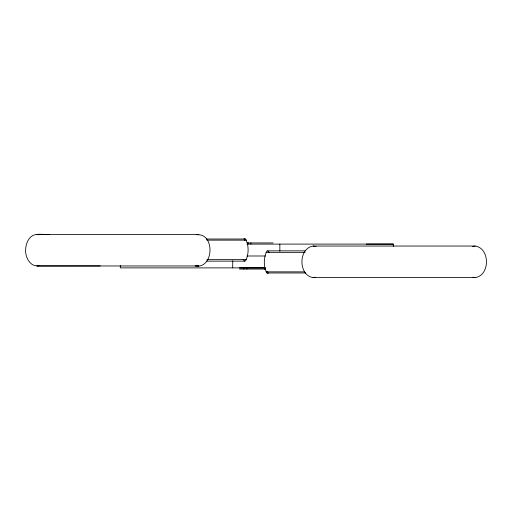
<?xml version="1.0" encoding="UTF-8"?>
<svg xmlns="http://www.w3.org/2000/svg" width="512" height="512" viewBox="0 0 512 512"><rect width="100%" height="100%" fill="white"/><g stroke="black" fill="none" stroke-linecap="round" stroke-linejoin="round"><path stroke-width="0.77" d="M244.787 240.602L244.787 239.021L206.426 239.021M279.846 251.238L279.846 244.109M393.312 246.464L393.312 244.09L366.266 244.09M206.47 261.139L244.787 261.146L245.613 260.762C248.947 254.298 248.947 245.485 245.613 239.021L244.787 238.637L243.962 239.021M305.184 250.854L267.635 250.854L266.81 251.238C263.475 257.702 263.475 266.515 266.81 272.979L267.635 273.363L268.461 272.979M196.678 234.81C215.206 232.806 214.131 269.254 195.168 265.965M39.712 265.427C30.931 268.147 25.229 257.709 25.6 250.182C25.709 245.152 27.328 239.93 31.206 236.518C36.435 232.557 43.475 235.168 49.459 234.4M313.178 246.042C298.17 248.154 298.17 275.488 313.178 277.6L475.187 277.6C490.195 275.488 490.195 248.154 475.187 246.042L313.178 246.042L316.077 246.579M472.288 246.579L475.187 246.042M313.178 277.6L315.354 277.197M198.854 234.406L36.813 234.406L38.989 234.81M206.931 240.147L246.381 240.141M273.165 242.925L247.808 242.931L247.814 244.115M247.098 244.109L393.312 244.09M266.035 252.358L305.101 252.358M247.098 255.994L265.408 256M206.931 259.642L246.381 259.635M100.326 265.958L36.813 265.965L198.854 265.965L195.949 265.427M239.43 267.878L264.781 267.878M264.646 267.885L120.301 267.885L120.301 265.504M239.43 269.069L264.781 269.069M266.035 271.853L304.595 271.853M305.786 272.979L267.635 272.979L267.635 271.392M473.011 277.197L475.187 277.6M267.635 250.854L269.229 252.358M244.787 261.146L243.187 259.635M265.293 267.872L265.293 269.498L264.877 269.498L264.877 267.872M250.886 242.931L250.886 244.115M248.013 244.115L248.013 242.496L247.603 242.496L247.603 244.115M246.854 267.878L246.854 269.069M243.776 267.878L243.776 269.069M232.723 260.755L232.723 267.885"/></g></svg>
